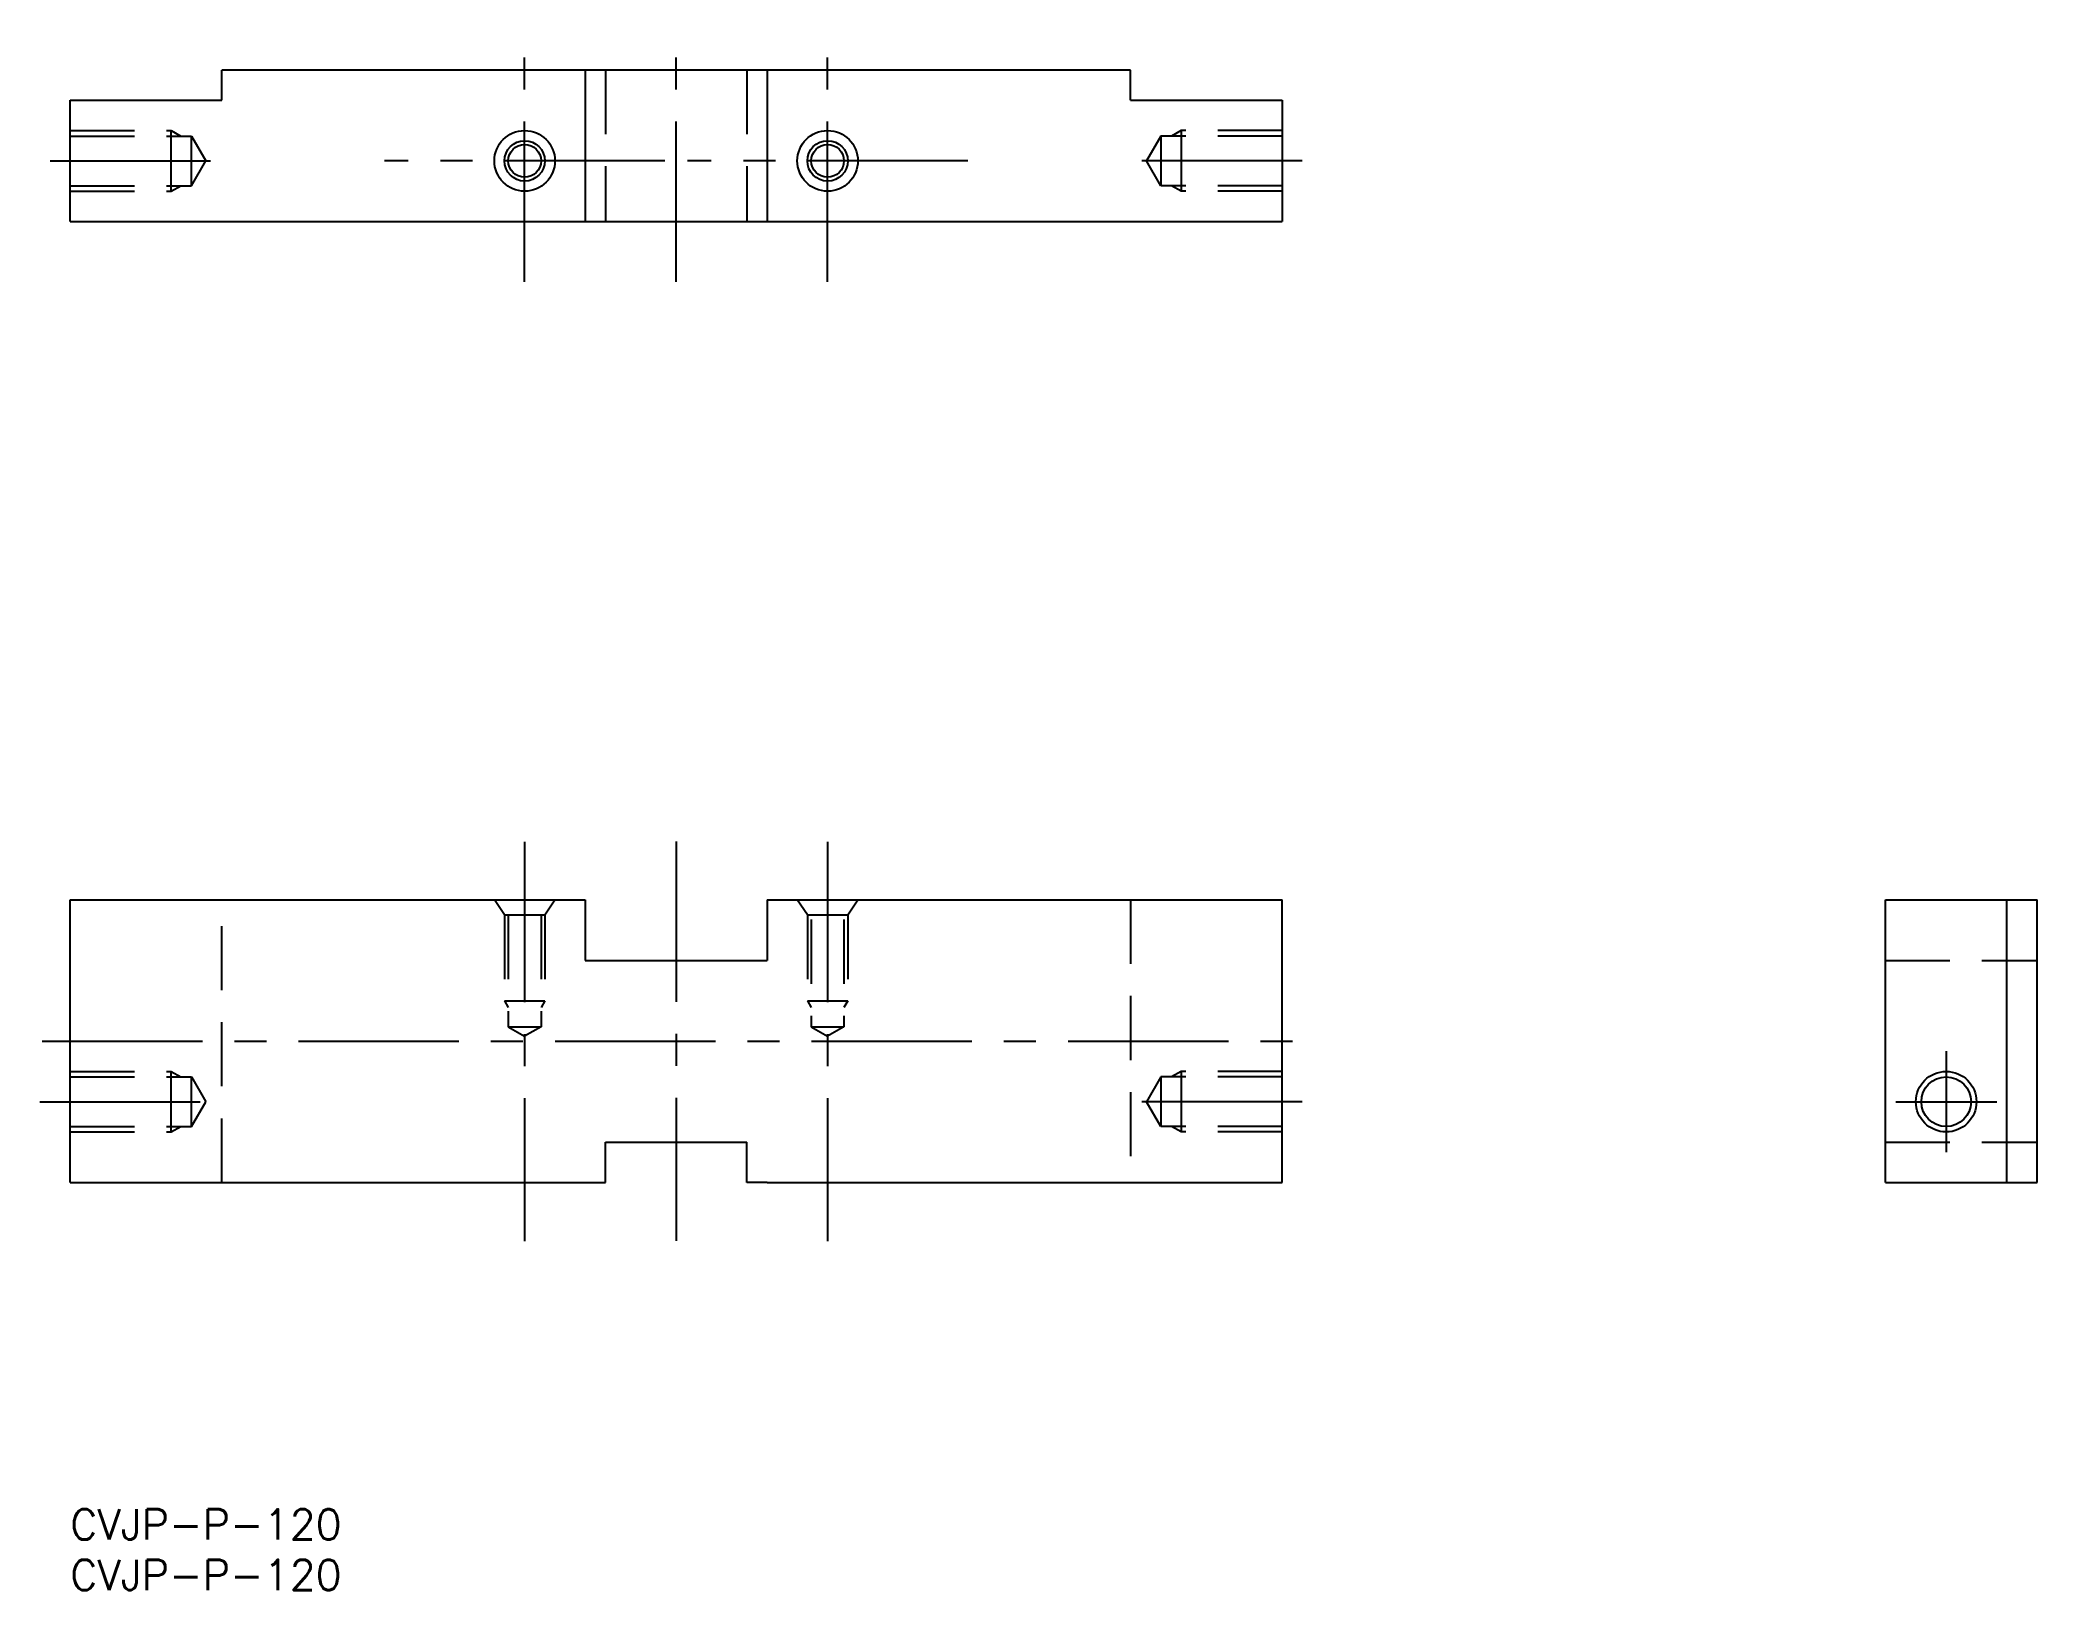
# Model space of a CAD drawing. Extents: x -3 to 195, y -8 to 146.
import ezdxf

# ---------------------------------------------------------------- set-up
doc = ezdxf.new("R2010")
doc.units = 0
doc.header["$LTSCALE"] = 0.5
doc.linetypes.add('CENTER', pattern=[50.8, 31.75, -6.35, 6.35, -6.35])
doc.linetypes.add('DASHED', pattern=[19.05, 12.7, -6.35])
doc.layers.get('0').update_dxf_attribs({"linetype": 'CONTINUOUS'})
doc.layers.add('CENTER', color=1, linetype='CENTER')
doc.styles.get("Standard").update_dxf_attribs({"font": 'txt.shx', "height": 3, "bigfont": 'bigfont.shx'})

# ---------------------------------------------------------------- blocks, each defined once
blk = doc.blocks.new('*U26')
at = {"color": 7, "linetype": 'CONTINUOUS'}
blk.add_text('CVJP-P-120', height=3, dxfattribs=at).set_placement((0, -3))
blk = doc.blocks.new('*U27')
at = {"color": 7, "linetype": 'CONTINUOUS'}
blk.add_text('CVJP-P-120', height=3, dxfattribs=at).set_placement((0, -8))

msp = doc.modelspace()

# ---------------------------------------------------------------- linework, layer by layer
at = {"color": 1, "linetype": 'CENTER'}
for p, q in [((45, 121.57), (45, 145.53)), ((60, 121.57), (60, 145.53)), ((75, 121.57), (75, 145.53)), ((58.88, 133.55), (31.12, 133.55)), ((88.88, 133.55), (61.12, 133.55)), ((185.77, 45.37), (185.77, 35.37)), ((180.77, 40.37), (190.77, 40.37))]:
    msp.add_line(p, q, dxfattribs=at)
at = {"color": 7, "linetype": 'CONTINUOUS'}
for p, q in [((105, 142.55), (15, 142.55)), ((15, 139.55), (15, 142.55)), ((51, 142.55), (51, 127.55)), ((69, 142.55), (69, 127.55)), ((105, 139.55), (105, 142.55)), ((0, 127.55), (0, 139.55)), ((0, 139.55), (15, 139.55)), ((105, 139.55), (120, 139.55)), ((120, 139.55), (120, 127.55)), ((0, 127.55), (120, 127.55)), ((0, 60.37), (51, 60.37)), ((0, 32.37), (0, 60.37)), ((69, 60.37), (120, 60.37)), ((120, 32.37), (120, 60.37)), ((179.77, 60.37), (194.77, 60.37)), ((179.77, 32.37), (179.77, 60.37)), ((191.77, 32.37), (191.77, 60.37)), ((194.77, 32.37), (194.77, 60.37)), ((51, 54.37), (69, 54.37)), ((53, 54.37), (67, 54.37)), ((53, 54.37), (67, 54.37)), ((53, 36.37), (67, 36.37)), ((0, 32.37), (53, 32.37)), ((69, 32.37), (120, 32.37)), ((179.77, 32.37), (194.77, 32.37))]:
    msp.add_line(p, q, dxfattribs=at)
at = {"color": 3, "linetype": 'DASHED'}
for p, q in [((53, 142.55), (53, 127.55)), ((67, 142.55), (67, 127.55)), ((0, 136.55), (10, 136.55)), ((10, 130.55), (10, 136.55)), ((10, 136.55), (10.94, 136.01)), ((110, 136.55), (109.06, 136.01)), ((120, 136.55), (110, 136.55)), ((110, 136.55), (110, 130.55)), ((0, 136.01), (12, 136.01)), ((12, 131.09), (12, 136.01)), ((12, 136.01), (13.42, 133.55)), ((108, 136.01), (106.58, 133.55)), ((120, 136.01), (108, 136.01)), ((108, 136.01), (108, 131.09)), ((12, 131.09), (13.42, 133.55)), ((108, 131.09), (106.58, 133.55)), ((0, 131.09), (12, 131.09)), ((0, 130.55), (10, 130.55)), ((10, 130.55), (10.94, 131.09)), ((120, 131.09), (108, 131.09)), ((120, 130.55), (110, 130.55)), ((15, 32.37), (15, 60.37)), ((43, 58.87), (42, 60.37)), ((47, 58.87), (48, 60.37)), ((73, 58.87), (72, 60.37)), ((77, 58.87), (78, 60.37)), ((105, 60.37), (105, 32.37)), ((43, 58.87), (47, 58.87)), ((43, 58.87), (43, 50.37)), ((43.38, 58.87), (43.38, 47.8)), ((46.62, 58.87), (46.62, 47.8)), ((47, 58.87), (47, 50.37)), ((73, 58.87), (77, 58.87)), ((73, 58.87), (73, 50.37)), ((73.38, 58.4), (73.38, 47.8)), ((76.62, 58.4), (76.62, 47.8)), ((77, 58.87), (77, 50.37)), ((179.77, 54.37), (194.77, 54.37)), ((43, 50.37), (47, 50.37)), ((43, 50.37), (43.38, 49.71)), ((47, 50.37), (46.62, 49.71)), ((73, 50.37), (77, 50.37)), ((73, 50.37), (73.38, 49.71)), ((43.38, 47.8), (46.62, 47.8)), ((43.38, 47.8), (45, 46.87)), ((46.62, 47.8), (45, 46.87)), ((73.38, 47.8), (76.62, 47.8)), ((73.38, 47.8), (75, 46.87)), ((76.62, 47.8), (75, 46.87)), ((0, 43.37), (10, 43.37)), ((0, 42.83), (12, 42.83)), ((10, 37.37), (10, 43.37)), ((12, 37.91), (12, 42.83)), ((12, 42.83), (13.42, 40.37)), ((108, 42.83), (106.58, 40.37)), ((120, 42.83), (108, 42.83)), ((108, 42.83), (108, 37.91)), ((110, 43.37), (109.06, 42.83)), ((120, 43.37), (110, 43.37)), ((110, 43.37), (110, 37.37)), ((12, 37.91), (13.42, 40.37)), ((108, 37.91), (106.58, 40.37)), ((0, 37.91), (12, 37.91)), ((10, 37.37), (10.94, 37.91)), ((120, 37.91), (108, 37.91)), ((0, 37.37), (10, 37.37)), ((120, 37.37), (110, 37.37)), ((179.77, 36.37), (194.77, 36.37))]:
    msp.add_line(p, q, dxfattribs=at)
at = {"color": 3, "linetype": 'CONTINUOUS'}
for p, q in [((110, 130.55), (109.06, 131.09)), ((77, 50.37), (76.62, 49.71)), ((10, 43.37), (10.94, 42.83)), ((110, 37.37), (109.06, 37.91))]:
    msp.add_line(p, q, dxfattribs=at)
at = {"linetype": 'CONTINUOUS'}
for p, q in [((51, 60.37), (51, 54.37)), ((69, 60.37), (69, 54.37)), ((53, 32.37), (53, 36.37)), ((67, 32.37), (67, 36.37)), ((69, 32.37), (67, 32.37))]:
    msp.add_line(p, q, dxfattribs=at)
at = {"color": 7, "linetype": 'CONTINUOUS'}
for centre, radius in [((45, 133.55), 3), ((75, 133.55), 3), ((45, 133.55), 1.62), ((75, 133.55), 1.62)]:
    msp.add_circle(centre, radius, dxfattribs=at)
at = {"color": 3, "linetype": 'CONTINUOUS'}
for centre, radius in [((45, 133.55), 2), ((75, 133.55), 2), ((185.77, 40.37), 3)]:
    msp.add_circle(centre, radius, dxfattribs=at)
at = {"linetype": 'CONTINUOUS'}
msp.add_circle((185.77, 40.37), 2.46, dxfattribs=at)
at = {"layer": 'CENTER', "color": 1, "linetype": 'CENTER'}
for p, q in [((-2, 133.55), (16.42, 133.55)), ((122, 133.55), (103.58, 133.55)), ((45, 66.11), (45, 26.56)), ((60, 66.14), (60, 26.59)), ((75, 66.11), (75, 26.56)), ((-2.79, 46.37), (122.79, 46.37)), ((-3, 40.37), (15.42, 40.37)), ((122, 40.37), (103.58, 40.37))]:
    msp.add_line(p, q, dxfattribs=at)

# ---------------------------------------------------------------- block references
at = {"color": 7, "linetype": 'CONTINUOUS'}
for name in ['*U26', '*U27']:
    msp.add_blockref(name, (0, 0), dxfattribs=at)

doc.saveas('drawing.dxf')
